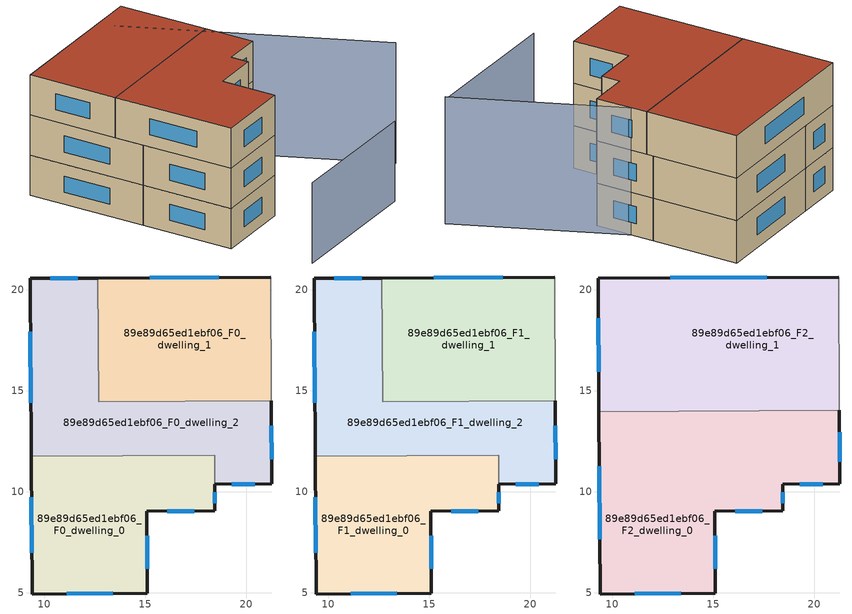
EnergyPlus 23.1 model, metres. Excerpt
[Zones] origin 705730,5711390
89e89d65ed1ebf06_F0_dwelling_0
 floor ground (EU_floor_Construction): 18.44,11.82 18.45,9.05 15.09,9.02 15.11,4.98 9.4,4.94 9.36,11.76 z0
 wall outside (EU_wall_Construction): 9.36,11.76 9.41,4.94 15.11,4.98 15.09,9.02 18.45,9.05 18.45,10.36 z0:3
 wall to 89e89d65ed1ebf06_F0_dwelling_2 (EU_wall_Construction): 18.45,10.36 18.44,11.82 9.36,11.76 z0:3
 window (EU_Window_Construction): 15.11,6.19 15.1,7.81 / 11.11,4.95 13.41,4.97 / 9.38,9.72 9.39,6.98 / 16.1,9.03 17.45,9.04 / 18.45,9.44 18.45,9.97 z0.9:2.1
89e89d65ed1ebf06_F0_dwelling_1
 floor ground (EU_floor_Construction): 21.21,20.63 21.25,14.51 12.7,14.46 12.67,20.58 z0
 wall outside (EU_wall_Construction): 21.21,20.63 12.67,20.58 z0:3
 wall adiabatic (EU_wall_Construction): 21.25,14.51 21.21,20.63 z0:3
 wall to 89e89d65ed1ebf06_F0_dwelling_2 (EU_wall_Construction): 12.66,20.58 12.7,14.46 21.25,14.51 z0:3
 window (EU_Window_Construction): 18.65,20.62 15.22,20.6 z0.9:2.1
89e89d65ed1ebf06_F0_dwelling_2
 floor ground (EU_floor_Construction): 21.25,14.51 21.27,10.39 18.45,10.36 18.44,11.82 9.36,11.76 9.31,20.56 12.67,20.58 12.7,14.46 z0
 wall outside (EU_wall_Construction): 12.67,20.58 9.31,20.56 9.36,11.76 / 18.45,10.36 21.27,10.39 21.25,14.51 z0:3
 window (EU_Window_Construction): 9.33,17.93 9.35,14.4 / 11.66,20.58 10.32,20.57 / 21.27,11.62 21.26,13.27 / 19.29,10.37 20.43,10.38 z0.9:2.1
89e89d65ed1ebf06_F1_dwelling_0
 floor to 89e89d65ed1ebf06_F0_dwelling_0 (EU_floor_Construction): 18.44,11.82 18.45,9.05 15.09,9.02 15.11,4.98 9.4,4.94 9.36,11.76 z3
 wall outside (EU_wall_Construction): 9.36,11.76 9.41,4.94 15.11,4.98 15.09,9.02 18.45,9.05 18.45,10.36 z3:6
 wall to 89e89d65ed1ebf06_F1_dwelling_2 (EU_wall_Construction): 18.45,10.36 18.44,11.82 9.36,11.76 z3:6
 window (EU_Window_Construction): 15.11,6.19 15.1,7.81 / 11.11,4.95 13.41,4.97 / 9.38,9.72 9.39,6.98 / 16.1,9.03 17.45,9.04 / 18.45,9.44 18.45,9.97 z3.9:5.1
89e89d65ed1ebf06_F1_dwelling_1
 floor to 89e89d65ed1ebf06_F0_dwelling_1 (EU_floor_Construction): 21.21,20.63 21.25,14.51 12.7,14.46 12.67,20.58 z3
 wall outside (EU_wall_Construction): 21.21,20.63 12.67,20.58 z3:6
 wall adiabatic (EU_wall_Construction): 21.25,14.51 21.21,20.63 z3:6
 wall to 89e89d65ed1ebf06_F1_dwelling_2 (EU_wall_Construction): 12.66,20.58 12.7,14.46 21.25,14.51 z3:6
 window (EU_Window_Construction): 18.65,20.62 15.22,20.6 z3.9:5.1
89e89d65ed1ebf06_F1_dwelling_2
 floor to 89e89d65ed1ebf06_F0_dwelling_2 (EU_floor_Construction): 21.25,14.51 21.27,10.39 18.45,10.36 18.44,11.82 9.36,11.76 9.31,20.56 12.67,20.58 12.7,14.46 z3
 wall outside (EU_wall_Construction): 12.67,20.58 9.31,20.56 9.36,11.76 / 18.45,10.36 21.27,10.39 21.25,14.51 z3:6
 window (EU_Window_Construction): 9.33,17.93 9.35,14.4 / 11.66,20.58 10.32,20.57 / 21.27,11.62 21.26,13.27 / 19.29,10.37 20.43,10.38 z3.9:5.1
89e89d65ed1ebf06_F2_dwelling_0
 floor to 89e89d65ed1ebf06_F1_dwelling_0 (EU_floor_Construction): 18.44,11.82 18.45,9.05 15.09,9.02 15.11,4.98 9.4,4.94 9.36,11.76 z6
 floor to 89e89d65ed1ebf06_F1_dwelling_2 (EU_floor_Construction): 21.25,14.03 21.27,10.39 18.45,10.36 18.44,11.82 9.36,11.76 9.35,13.96 z6
 wall outside (EU_wall_Construction): 9.35,13.96 9.41,4.94 15.11,4.98 15.09,9.02 18.45,9.05 18.45,10.36 21.27,10.39 21.25,14.03 z6:9
 wall to 89e89d65ed1ebf06_F2_dwelling_1 (EU_wall_Construction): 21.25,14.03 9.35,13.96 z6:9
 window (EU_Window_Construction): 11.11,4.95 13.41,4.97 / 9.37,11.26 9.39,7.64 / 21.27,11.48 21.26,12.94 / 19.29,10.37 20.43,10.38 / 18.45,9.44 18.45,9.97 / 16.1,9.03 17.45,9.04 / 15.11,6.19 15.1,7.81 z6.9:8.1
 roof outside (EU_roof_Construction): 18.45,9.05 18.45,10.36 21.27,10.39 21.25,14.03 9.35,13.96 9.41,4.94 15.11,4.98 15.09,9.02 z9
89e89d65ed1ebf06_F2_dwelling_1
 floor to 89e89d65ed1ebf06_F1_dwelling_2 (EU_floor_Construction): 21.25,14.51 21.25,14.03 9.35,13.96 9.31,20.56 12.67,20.58 12.7,14.46 z6
 floor to 89e89d65ed1ebf06_F1_dwelling_1 (EU_floor_Construction): 21.21,20.63 21.25,14.51 12.7,14.46 12.67,20.58 z6
 wall outside (EU_wall_Construction): 21.21,20.63 9.31,20.56 9.35,13.96 z6:9
 wall adiabatic (EU_wall_Construction): 21.25,14.03 21.21,20.63 z6:9
 window (EU_Window_Construction): 9.33,18.59 9.34,15.94 / 17.65,20.61 12.88,20.58 z6.9:8.1
 roof outside (EU_roof_Construction): 21.25,14.03 21.21,20.63 9.31,20.56 9.35,13.96 z9
shading: 10.35,-0.8 21.07,-0.81 z0:6; 25.97,2.04 18.46,19.45 z0:9
[Building]
EU S2 Campaign: North Axis=0; Terrain=City; Solar Distribution=FullExterior
[Site:Location]
London: Latitude=51.5; Longitude=-0.5; Time Zone=0; Elevation=25
[SizingPeriod:WeatherFileDays]
AnnualSizingPeriod: Begin Month=1; Begin Day of Month=1; End Month=12; End Day of Month=31; Day of Week for Start Day=Monday; Use Weather File Daylight Saving Period=No; Use Weather File Rain and Snow Indicators=No
[MATERIAL]
EU_InternalMass_Material: Roughness=MediumRough; Thickness=0.1; Conductivity=1; Density=1800; Specific Heat=900; Thermal Absorptance=0.9; Solar Absorptance=0.7; Visible Absorptance=0.7
[MATERIAL:NOMASS] Roughness=MediumRough; Thermal Absorptance=0.9; Solar Absorptance=0.7; Visible Absorptance=0.7
Name | Thermal Resistance
EU_wall_NoMass | 1.04674
EU_roof_NoMass | 4.32442
EU_floor_NoMass | 2.04616
[WINDOWMATERIAL:SIMPLEGLAZINGSYSTEM]
EU_Window_SimpleGlazing: UFactor=4.25843; Solar Heat Gain Coefficient=0.85; Visible Transmittance=0.85
[CONSTRUCTION]
EU_wall_Construction: EU_wall_NoMass
EU_roof_Construction: EU_roof_NoMass
EU_floor_Construction: EU_floor_NoMass
EU_Window_Construction: EU_Window_SimpleGlazing
EU_InternalMass_Construction: EU_InternalMass_Material
[ZONE] Type=1; Multiplier=1; Ceiling Height=autocalculate; Floor Area=autocalculate; Part of Total Floor Area=Yes
Name | Volume
89e89d65ed1ebf06_F0_dwelling_0; 89e89d65ed1ebf06_F1_dwelling_0 | 144.749
89e89d65ed1ebf06_F2_dwelling_0 | 235.582
89e89d65ed1ebf06_F0_dwelling_1; 89e89d65ed1ebf06_F1_dwelling_1 | 157.036
89e89d65ed1ebf06_F2_dwelling_1 | 235.543
89e89d65ed1ebf06_F0_dwelling_2; 89e89d65ed1ebf06_F1_dwelling_2 | 169.343
[INTERNALMASS] Construction=EU_InternalMass_Construction
Name | Zone or ZoneList | Surface Area
89e89d65ed1ebf06_F0_dwelling_0_EU_InternalMass | 89e89d65ed1ebf06_F0_dwelling_0 | 48.2487
89e89d65ed1ebf06_F0_dwelling_1_EU_InternalMass | 89e89d65ed1ebf06_F0_dwelling_1 | 52.3428
89e89d65ed1ebf06_F0_dwelling_2_EU_InternalMass | 89e89d65ed1ebf06_F0_dwelling_2 | 56.4474
89e89d65ed1ebf06_F1_dwelling_0_EU_InternalMass | 89e89d65ed1ebf06_F1_dwelling_0 | 48.2487
89e89d65ed1ebf06_F1_dwelling_1_EU_InternalMass | 89e89d65ed1ebf06_F1_dwelling_1 | 52.3428
89e89d65ed1ebf06_F1_dwelling_2_EU_InternalMass | 89e89d65ed1ebf06_F1_dwelling_2 | 56.4474
89e89d65ed1ebf06_F2_dwelling_0_EU_InternalMass | 89e89d65ed1ebf06_F2_dwelling_0 | 78.5279
89e89d65ed1ebf06_F2_dwelling_1_EU_InternalMass | 89e89d65ed1ebf06_F2_dwelling_1 | 78.5181
[OTHEREQUIPMENT] Fuel Type=Electricity; Design Level Calculation Method=Watts/Area; Power per Zone Floor Area=1; Fraction Latent=0; Fraction Radiant=0; Fraction Lost=0; Carbon Dioxide Generation Rate=0; EndUse Subcategory=EU_Step8_InternalGains
Name | Zone or ZoneList or Space or SpaceList | Schedule
EU_Step8_InternalGain_89e89d65ed1ebf06_F0_dwelling_0_f000 | 89e89d65ed1ebf06_F0_dwelling_0 | EU_Step8_GainSchedule_89e89d65ed1ebf06_F0_dwelling_0_f000
EU_Step8_InternalGain_89e89d65ed1ebf06_F0_dwelling_1_f000 | 89e89d65ed1ebf06_F0_dwelling_1 | EU_Step8_GainSchedule_89e89d65ed1ebf06_F0_dwelling_1_f000
EU_Step8_InternalGain_89e89d65ed1ebf06_F0_dwelling_2_f000 | 89e89d65ed1ebf06_F0_dwelling_2 | EU_Step8_GainSchedule_89e89d65ed1ebf06_F0_dwelling_2_f000
EU_Step8_InternalGain_89e89d65ed1ebf06_F1_dwelling_0_f000 | 89e89d65ed1ebf06_F1_dwelling_0 | EU_Step8_GainSchedule_89e89d65ed1ebf06_F1_dwelling_0_f000
EU_Step8_InternalGain_89e89d65ed1ebf06_F1_dwelling_1_f000 | 89e89d65ed1ebf06_F1_dwelling_1 | EU_Step8_GainSchedule_89e89d65ed1ebf06_F1_dwelling_1_f000
EU_Step8_InternalGain_89e89d65ed1ebf06_F1_dwelling_2_f000 | 89e89d65ed1ebf06_F1_dwelling_2 | EU_Step8_GainSchedule_89e89d65ed1ebf06_F1_dwelling_2_f000
EU_Step8_InternalGain_89e89d65ed1ebf06_F2_dwelling_0_f000 | 89e89d65ed1ebf06_F2_dwelling_0 | EU_Step8_GainSchedule_89e89d65ed1ebf06_F2_dwelling_0_f000
EU_Step8_InternalGain_89e89d65ed1ebf06_F2_dwelling_1_f000 | 89e89d65ed1ebf06_F2_dwelling_1 | EU_Step8_GainSchedule_89e89d65ed1ebf06_F2_dwelling_1_f000
[ZONEVENTILATION:DESIGNFLOWRATE] Schedule=EU_AlwaysOn; Design Flow Rate Calculation Method=AirChanges/Hour; Air Changes per Hour=0.488719; Ventilation Type=Natural; Fan Pressure Rise=0; Fan Total Efficiency=1; Constant Term Coefficient=1; Temperature Term Coefficient=0; Velocity Term Coefficient=0; Velocity Squared Term Coefficient=0; Minimum Indoor Temperature=-100; Maximum Indoor Temperature=100; Delta Temperature=-100; Minimum Outdoor Temperature=-100; Maximum Outdoor Temperature=100; Maximum Wind Speed=40
Name | Zone or ZoneList or Space or SpaceList
EU_ConstantAir_89e89d65ed1ebf06_F0_dwelling_0 | 89e89d65ed1ebf06_F0_dwelling_0
EU_ConstantAir_89e89d65ed1ebf06_F0_dwelling_1 | 89e89d65ed1ebf06_F0_dwelling_1
EU_ConstantAir_89e89d65ed1ebf06_F0_dwelling_2 | 89e89d65ed1ebf06_F0_dwelling_2
EU_ConstantAir_89e89d65ed1ebf06_F1_dwelling_0 | 89e89d65ed1ebf06_F1_dwelling_0
EU_ConstantAir_89e89d65ed1ebf06_F1_dwelling_1 | 89e89d65ed1ebf06_F1_dwelling_1
EU_ConstantAir_89e89d65ed1ebf06_F1_dwelling_2 | 89e89d65ed1ebf06_F1_dwelling_2
EU_ConstantAir_89e89d65ed1ebf06_F2_dwelling_0 | 89e89d65ed1ebf06_F2_dwelling_0
EU_ConstantAir_89e89d65ed1ebf06_F2_dwelling_1 | 89e89d65ed1ebf06_F2_dwelling_1
[HVACTEMPLATE:THERMOSTAT] Constant Heating Setpoint=20; Constant Cooling Setpoint=50
EU_HeatOnly_89e89d65ed1ebf06_F0_dwelling_0; EU_HeatOnly_89e89d65ed1ebf06_F0_dwelling_1; EU_HeatOnly_89e89d65ed1ebf06_F0_dwelling_2; EU_HeatOnly_89e89d65ed1ebf06_F1_dwelling_0; EU_HeatOnly_89e89d65ed1ebf06_F1_dwelling_1; EU_HeatOnly_89e89d65ed1ebf06_F1_dwelling_2; EU_HeatOnly_89e89d65ed1ebf06_F2_dwelling_0; EU_HeatOnly_89e89d65ed1ebf06_F2_dwelling_1
[HVACTEMPLATE:ZONE:IDEALLOADSAIRSYSTEM] System Availability Schedule=EU_AlwaysOn; Maximum Heating Supply Air Temperature=50; Minimum Cooling Supply Air Temperature=13; Maximum Heating Supply Air Humidity Ratio=0.0156; Minimum Cooling Supply Air Humidity Ratio=0.0077; Heating Limit=NoLimit; Cooling Limit=NoLimit; Heating Availability Schedule=EU_AlwaysOn; Cooling Availability Schedule=EU_CoolingOff; Dehumidification Control Type=ConstantSensibleHeatRatio; Cooling Sensible Heat Ratio=0.7; Dehumidification Setpoint=60; Humidification Control Type=None; Humidification Setpoint=30; Outdoor Air Method=None; Outdoor Air Flow Rate per Person=0.00944; Outdoor Air Flow Rate per Zone Floor Area=0; Outdoor Air Flow Rate per Zone=0; Demand Controlled Ventilation Type=None; Outdoor Air Economizer Type=NoEconomizer; Heat Recovery Type=None; Sensible Heat Recovery Effectiveness=0.7; Latent Heat Recovery Effectiveness=0.65
Name | Template Thermostat
89e89d65ed1ebf06_F0_dwelling_0 | EU_HeatOnly_89e89d65ed1ebf06_F0_dwelling_0
89e89d65ed1ebf06_F0_dwelling_1 | EU_HeatOnly_89e89d65ed1ebf06_F0_dwelling_1
89e89d65ed1ebf06_F0_dwelling_2 | EU_HeatOnly_89e89d65ed1ebf06_F0_dwelling_2
89e89d65ed1ebf06_F1_dwelling_0 | EU_HeatOnly_89e89d65ed1ebf06_F1_dwelling_0
89e89d65ed1ebf06_F1_dwelling_1 | EU_HeatOnly_89e89d65ed1ebf06_F1_dwelling_1
89e89d65ed1ebf06_F1_dwelling_2 | EU_HeatOnly_89e89d65ed1ebf06_F1_dwelling_2
89e89d65ed1ebf06_F2_dwelling_0 | EU_HeatOnly_89e89d65ed1ebf06_F2_dwelling_0
89e89d65ed1ebf06_F2_dwelling_1 | EU_HeatOnly_89e89d65ed1ebf06_F2_dwelling_1
[SIZING:ZONE] Zone Cooling Design Supply Air Temperature Input Method=SupplyAirTemperature; Zone Cooling Design Supply Air Temperature=13; Zone Heating Design Supply Air Temperature Input Method=SupplyAirTemperature; Zone Heating Design Supply Air Temperature=50; Zone Cooling Design Supply Air Humidity Ratio=0.008; Zone Heating Design Supply Air Humidity Ratio=0.008; Cooling Design Air Flow Method=DesignDay; Cooling Design Air Flow Rate=0; Cooling Minimum Air Flow per Zone Floor Area=0.000762; Cooling Minimum Air Flow=0; Cooling Minimum Air Flow Fraction=0.2; Heating Design Air Flow Method=DesignDay; Heating Design Air Flow Rate=0; Heating Maximum Air Flow per Zone Floor Area=0.002032; Heating Maximum Air Flow=0.141576; Heating Maximum Air Flow Fraction=0.3; Account for Dedicated Outdoor Air System=No; Dedicated Outdoor Air System Control Strategy=NeutralSupplyAir; Dedicated Outdoor Air Low Setpoint Temperature for Design=autosize; Dedicated Outdoor Air High Setpoint Temperature for Design=autosize; Zone Load Sizing Method=Sensible Load Only No Latent Load; Zone Latent Cooling Design Supply Air Humidity Ratio Input Method=HumidityRatioDifference; Zone Cooling Design Supply Air Humidity Ratio Difference=0.005; Zone Latent Heating Design Supply Air Humidity Ratio Input Method=HumidityRatioDifference; Zone Humidification Design Supply Air Humidity Ratio Difference=0.005
89e89d65ed1ebf06_F0_dwelling_0; 89e89d65ed1ebf06_F0_dwelling_1; 89e89d65ed1ebf06_F0_dwelling_2; 89e89d65ed1ebf06_F1_dwelling_0; 89e89d65ed1ebf06_F1_dwelling_1; 89e89d65ed1ebf06_F1_dwelling_2; 89e89d65ed1ebf06_F2_dwelling_0; 89e89d65ed1ebf06_F2_dwelling_1
[SCHEDULE:CONSTANT]
Name | Hourly Value
EU_AlwaysOn | 1
EU_CoolingOff | 0
[SCHEDULE:FILE] Column Number=1; Rows to Skip at Top=0; Number of Hours of Data=8760; Column Separator=Comma; Interpolate to Timestep=No; Minutes per Item=60; Adjust Schedule for Daylight Savings=Yes
Name | File
EU_Step8_GainSchedule_89e89d65ed1ebf06_F0_dwelling_0_f000 | ../../schedules/89e89d65ed1ebf06/89e89d65ed1ebf06_F0_dwelling_0_f000_gain.csv
EU_Step8_GainSchedule_89e89d65ed1ebf06_F0_dwelling_1_f000 | ../../schedules/89e89d65ed1ebf06/89e89d65ed1ebf06_F0_dwelling_1_f000_gain.csv
EU_Step8_GainSchedule_89e89d65ed1ebf06_F0_dwelling_2_f000 | ../../schedules/89e89d65ed1ebf06/89e89d65ed1ebf06_F0_dwelling_2_f000_gain.csv
EU_Step8_GainSchedule_89e89d65ed1ebf06_F1_dwelling_0_f000 | ../../schedules/89e89d65ed1ebf06/89e89d65ed1ebf06_F1_dwelling_0_f000_gain.csv
EU_Step8_GainSchedule_89e89d65ed1ebf06_F1_dwelling_1_f000 | ../../schedules/89e89d65ed1ebf06/89e89d65ed1ebf06_F1_dwelling_1_f000_gain.csv
EU_Step8_GainSchedule_89e89d65ed1ebf06_F1_dwelling_2_f000 | ../../schedules/89e89d65ed1ebf06/89e89d65ed1ebf06_F1_dwelling_2_f000_gain.csv
EU_Step8_GainSchedule_89e89d65ed1ebf06_F2_dwelling_0_f000 | ../../schedules/89e89d65ed1ebf06/89e89d65ed1ebf06_F2_dwelling_0_f000_gain.csv
EU_Step8_GainSchedule_89e89d65ed1ebf06_F2_dwelling_1_f000 | ../../schedules/89e89d65ed1ebf06/89e89d65ed1ebf06_F2_dwelling_1_f000_gain.csv
